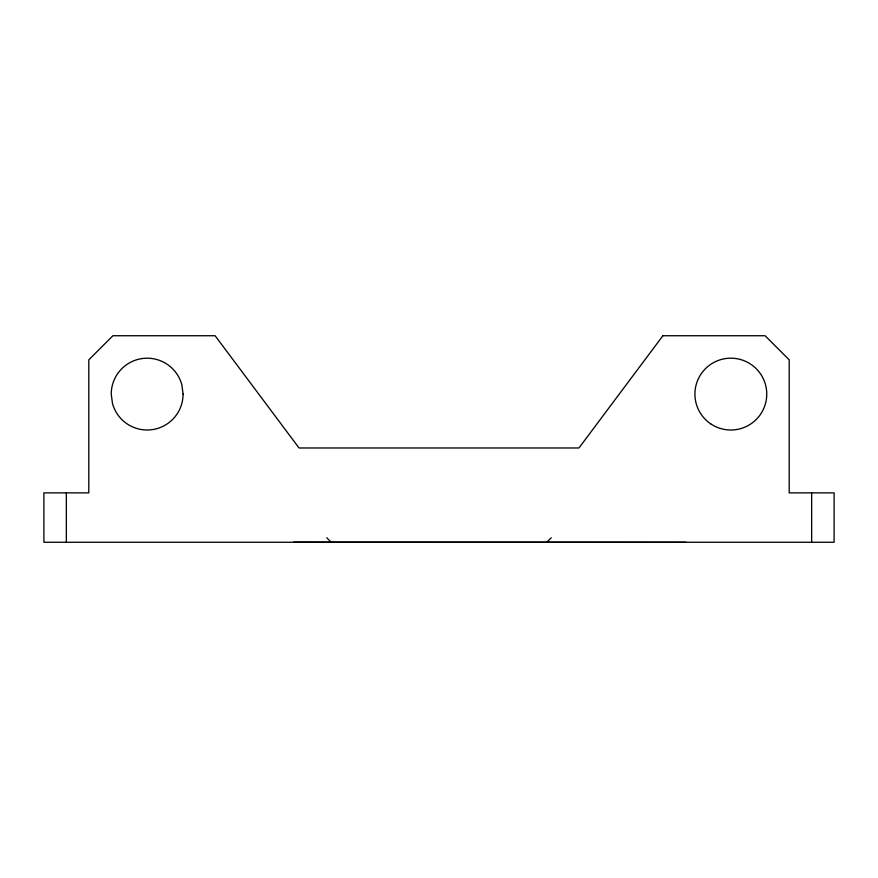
<?xml version="1.0" encoding="UTF-8"?>
<svg xmlns="http://www.w3.org/2000/svg" width="878" height="878" viewBox="0 0 878 878"><rect width="100%" height="100%" fill="white"/><g stroke="black" fill="none" stroke-linecap="round" stroke-linejoin="round"><path stroke-width="1.32" d="M546.753 542.264L551.241 537.775M293.592 542.165L685.938 542.264M326.759 537.775L331.247 542.264M811.656 492.876L811.656 542.264M66.344 492.876L66.344 542.264M662.901 335.736L578.964 447.978L299.036 447.978L215.099 335.736L112.911 335.736L88.799 359.837L88.799 492.876L43.9 492.876L43.9 542.264L834.1 542.264L834.1 492.876L789.201 492.876L789.201 359.837L765.089 335.736L662.901 335.736M183.085 394.101L181.856 384.805A35.921 35.921 0 0 0 111.243 394.101L112.472 403.397A35.921 35.921 0 0 0 183.085 394.101M710.697 423.844A35.921 35.921 0 0 0 766.659 396.669A35.921 35.921 0 0 0 715.142 361.791A35.921 35.921 0 0 0 710.697 423.844"/></g></svg>
